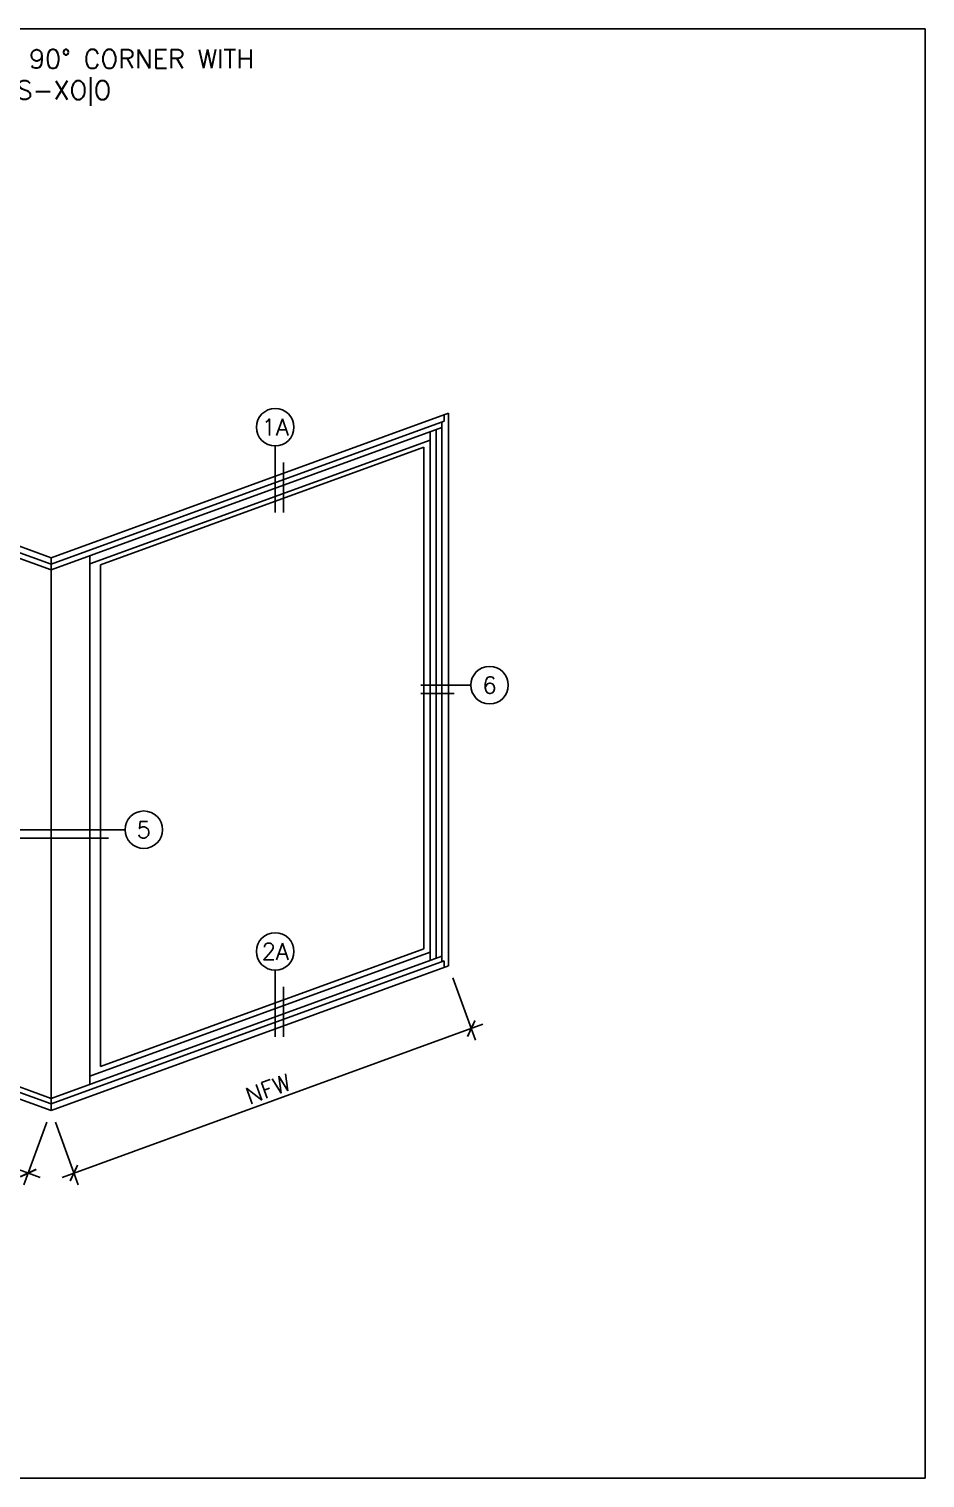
# Model space of a CAD drawing. Extents: x -118 to 134, y 32 to 229.
# Drawn here: x 26.8 to 134.4, y 54.8 to 228.8 of the extents above; entities that cross this region are included whole.
import ezdxf
from ezdxf.enums import TextEntityAlignment as Align

# ---------------------------------------------------------------- set-up
doc = ezdxf.new("R2010")
doc.units = 0
doc.header["$MEASUREMENT"] = 0
doc.layers.get('0').update_dxf_attribs({"linetype": 'CONTINUOUS'})
doc.layers.get('Defpoints').update_dxf_attribs({"linetype": 'CONTINUOUS'})
for name, color, linetype in [('FRAME', 1, 'CONTINUOUS'), ('TEXT', 7, 'CONTINUOUS'), ('VENT', 5, 'CONTINUOUS')]:
    doc.layers.add(name, color=color, linetype=linetype)
doc.layers.add('No Print', color=30, linetype='CONTINUOUS', plot=False)
doc.styles.get("Standard").update_dxf_attribs({"font": 'romans.shx'})
doc.dimstyles.new('1X1', dxfattribs={"dimscale": 16, "dimtxt": 0.125, "dimasz": 0.09375, "dimexe": 0.09375, "dimexo": 0.09375, "dimgap": 0.032, "dimtad": 1, "dimdec": 4, "dimzin": 11, "dimdsep": 46, "dimlunit": 5, "dimtxsty": 'Standard', "dimblk1": 'ARCHTICK', "dimblk2": 'ARCHTICK', "dimsah": 1, "dimcen": 0.09, "dimdle": 0.09375, "dimadec": 0, "dimazin": 0, "dimtfac": 1, "dimtdec": 4, "dimtofl": 0, "dimtmove": 0, "dimatfit": 3, "dimldrblk": 'ARCHTICK', "dimfxl": 0, "dimfrac": 2, "dimtolj": 1, "dimtzin": 0, "dimarcsym": 0})

# ---------------------------------------------------------------- blocks, each defined once
blk = doc.blocks.new('_ARCHTICK')
at = {"color": 0, "linetype": 'ByBlock', "const_width": 0.15}
blk.add_lwpolyline([(-0.5, -0.5), (0.5, 0.5)], dxfattribs=at)
blk = doc.blocks.new('*D141')
at = {"color": 0, "lineweight": -2}
for p, q in [((-56.65, 128.7), (-59.38, 121.18)), ((-60.28, 123.1), (28.17, 90.91)), ((28.98, 97.53), (26.24, 90.02))]:
    blk.add_line(p, q, dxfattribs=at)
at = {"layer": 'Defpoints', "color": 0}
for p in [(-56.14, 130.11), (29.49, 98.94), (26.76, 91.43)]:
    blk.add_point(p, dxfattribs=at)
at = {"color": 0, "lineweight": -2, "xscale": 1.5, "yscale": 1.5, "zscale": 1.5}
for p, rotation in [((-58.87, 122.59), 160), ((26.76, 91.43), 340)]:
    blk.add_blockref('_ARCHTICK', p, dxfattribs=dict(at, rotation=rotation))
at = {"color": 0, "insert": (-15.54, 108.43), "char_height": 2, "attachment_point": 5, "rotation": 340}
blk.add_mtext('\\A1;NFW', dxfattribs=at)
blk = doc.blocks.new('*D142')
at = {"color": 0, "lineweight": -2}
for p, q in [((77.7, 114.89), (80.43, 107.37)), ((30.82, 90.91), (81.33, 109.3)), ((30.01, 97.53), (32.74, 90.02))]:
    blk.add_line(p, q, dxfattribs=at)
at = {"layer": 'Defpoints', "color": 0}
for p in [(77.18, 116.3), (79.92, 108.78), (29.49, 98.94)]:
    blk.add_point(p, dxfattribs=at)
at = {"color": 0, "lineweight": -2, "xscale": 1.5, "yscale": 1.5, "zscale": 1.5}
for p, rotation in [((79.92, 108.78), 20.00000000000001), ((32.23, 91.43), 200)]:
    blk.add_blockref('_ARCHTICK', p, dxfattribs=dict(at, rotation=rotation))
at = {"color": 0, "insert": (55.56, 101.52), "char_height": 2, "attachment_point": 5, "rotation": 20}
blk.add_mtext('\\A1;NFW', dxfattribs=at)

msp = doc.modelspace()

# ---------------------------------------------------------------- linework, layer by layer
for p, q in [((56.3926, 170.74092), (56.3926, 178.74092)), ((57.3926, 170.74092), (57.3926, 176.74092)), ((73.8714, 150.01702), (79.8714, 150.01702)), ((73.8714, 149.01702), (77.8714, 149.01702)), ((22.17647, 132.6595), (38.3721, 132.6595)), ((22.17647, 131.6595), (36.3721, 131.6595)), ((56.3926, 107.79387), (56.3926, 115.79387)), ((57.3926, 107.79387), (57.3926, 113.79387))]:
    msp.add_line(p, q)
for centre in [(56.3926, 180.99092), (82.1214, 150.01702), (40.6221, 132.6595), (56.3926, 118.04387)]:
    msp.add_circle(centre, 2.25)
at = {"layer": 'FRAME'}
for p, q in [((-56.1358, 196.48437), (29.49369, 165.31778)), ((-55.6358, 195.52139), (29.49369, 164.53678)), ((-55.3548, 194.74611), (29.49369, 163.86378)), ((29.49369, 165.31778), (77.1831, 182.67531)), ((29.49369, 164.53678), (76.6831, 181.71232)), ((76.4021, 181.61005), (76.4021, 116.79705)), ((76.6831, 181.71232), (76.6831, 182.49332)), ((77.1831, 182.67531), (77.1831, 116.30031)), ((29.49369, 163.86378), (76.4021, 180.93705)), ((34.13343, 164.56901), (75.01006, 179.44689)), ((75.01006, 180.43039), (75.01006, 116.96339)), ((75.7291, 180.69209), (75.7291, 117.22509)), ((29.49369, 165.31778), (29.49369, 98.94278)), ((34.13343, 165.55251), (34.13343, 102.08551)), ((-55.6358, 130.70839), (29.49369, 99.72378)), ((-55.3548, 131.27911), (29.49369, 100.39678)), ((-56.1358, 130.10937), (29.49369, 98.94278)), ((29.49369, 100.39678), (76.4021, 117.47005)), ((29.49369, 99.72378), (76.6831, 116.89932)), ((34.13343, 103.06901), (75.01006, 117.94689)), ((76.6831, 116.89932), (76.6831, 116.11832)), ((29.49369, 98.94278), (77.1831, 116.30031))]:
    msp.add_line(p, q, dxfattribs=at)
at = {"layer": 'No Print'}
msp.add_lwpolyline([(134.37725, 228.80978), (-117.62275, 228.80978), (-117.62275, 54.80978), (134.37725, 54.80978)], close=True, dxfattribs=at)
at = {"layer": 'VENT'}
for p, q in [((35.4255, 164.47679), (74.24656, 178.60649)), ((74.24656, 178.60649), (74.24656, 118.35649)), ((35.4255, 164.47679), (35.4255, 104.22679)), ((35.4255, 104.22679), (74.24656, 118.35649))]:
    msp.add_line(p, q, dxfattribs=at)

# ---------------------------------------------------------------- texts
for s, p in [('1A', (56.3926, 180.99092)), ('6', (82.1214, 150.01702)), ('5', (40.6221, 132.6595)), ('2A', (56.3926, 118.04387))]:
    msp.add_text(s, height=2).set_placement(p, align=Align.MIDDLE_CENTER)
at = {"layer": 'TEXT', "insert": (8.37725, 222.96437), "char_height": 2.25, "width": 103.6292898, "attachment_point": 5}
msp.add_mtext('CONCEPT TO ILLUSTRATE SERIES 3800-T 90%%D CORNER WITH SERIES 250 90%%D POST WITH HS-XO|O', dxfattribs=at)

# ---------------------------------------------------------------- dimensions: what is measured, and where the dimension line sits
for base, p1, p2, angle, picture, middle in [((26.75753, 91.42524), (-56.1358, 130.10937), (29.49369, 98.94278), 340, '*D141', (-16.05721, 107.00854)), ((79.91926, 108.78277), (29.49369, 98.94278), (77.1831, 116.30031), 20, '*D142', (56.07456, 100.104))]:
    dim = msp.add_linear_dim(base=base, p1=p1, p2=p2, angle=angle, text='NFW', dimstyle='1X1', override={"dimpost": '"'})
    dim.commit()
    dim.dimension.update_dxf_attribs({"geometry": picture, "text_midpoint": middle, "dimtype": 161})

doc.saveas('drawing.dxf')
